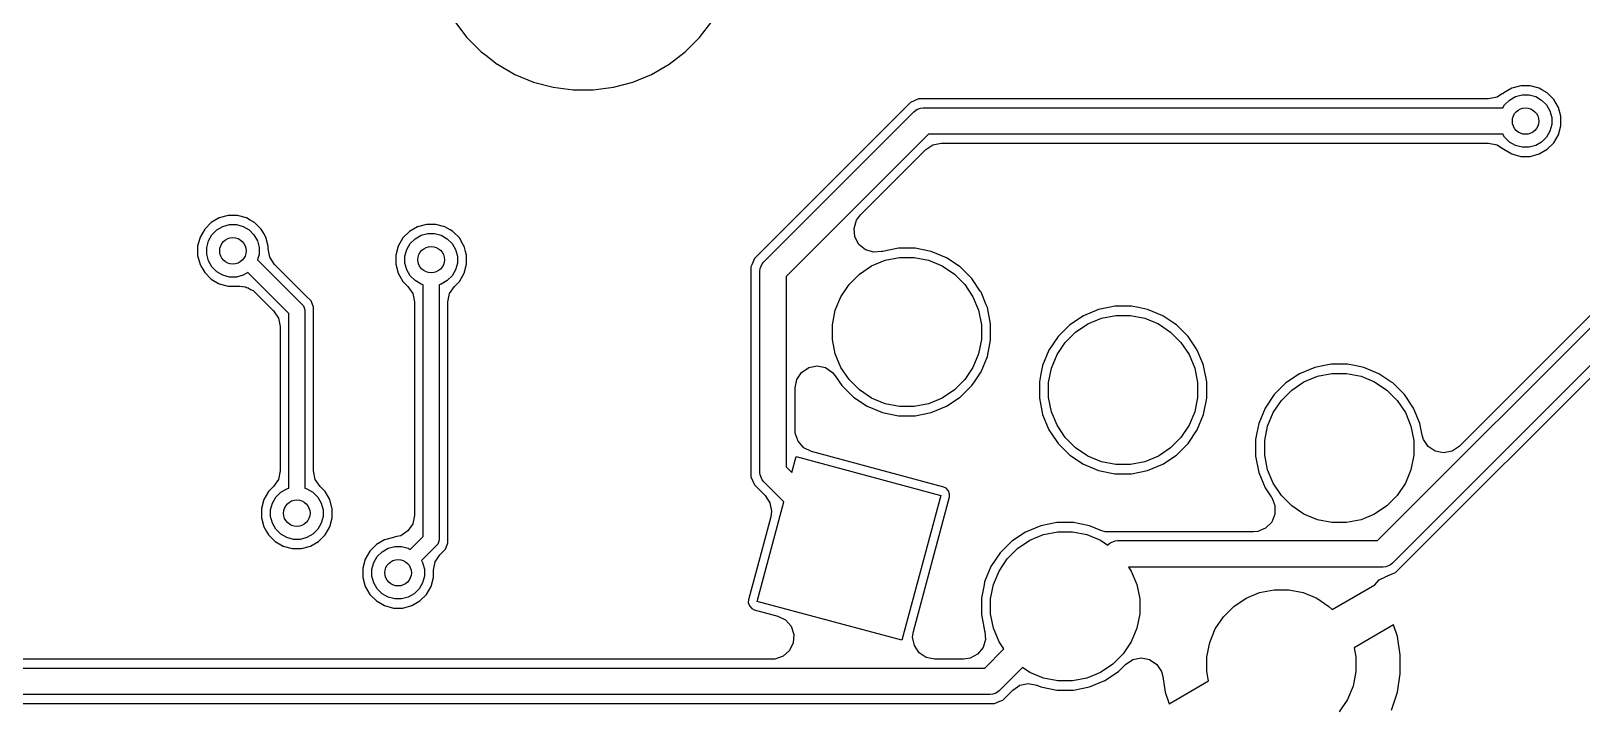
# Model space of a CAD drawing. Header units: inches. Extents: x 2.6 to 14.2, y -7.9 to -3.5.
# Drawn here: x 6.526 to 7.218, y -6.329 to -6.027 of the extents above; entities that cross this region are included whole.
import ezdxf

# ---------------------------------------------------------------- set-up
doc = ezdxf.new("R2010")
doc.units = ezdxf.units.IN
doc.header["$MEASUREMENT"] = 0
doc.layers.add('B.Cu', color=153, linetype='CONTINUOUS', true_color=0x4d7fc4)

msp = doc.modelspace()

# ---------------------------------------------------------------- linework, layer by layer
at = {"layer": 'B.Cu', "linetype": 'CONTINUOUS'}
for p, q in [((6.71481, -6.02321), (6.72011, -6.03012)), ((6.82414, -6.03035), (6.82964, -6.02318)), ((6.72011, -6.03012), (6.72029, -6.03035)), ((6.72029, -6.03035), (6.72668, -6.03674)), ((6.81775, -6.03674), (6.82414, -6.03035)), ((6.72668, -6.03674), (6.72668, -6.03674)), ((6.72668, -6.03674), (6.72668, -6.03674)), ((6.72668, -6.03674), (6.72865, -6.03825)), ((6.72865, -6.03825), (6.73384, -6.04224)), ((6.73384, -6.04224), (6.7339, -6.04227)), ((6.7339, -6.04227), (6.74167, -6.04675)), ((6.80276, -6.04675), (6.81058, -6.04224)), ((6.81058, -6.04224), (6.81775, -6.03674)), ((6.74167, -6.04675), (6.74167, -6.04675)), ((6.74167, -6.04675), (6.74167, -6.04675)), ((6.74167, -6.04675), (6.75001, -6.05021)), ((6.79441, -6.05021), (6.80276, -6.04675)), ((6.75001, -6.05021), (6.75874, -6.05255)), ((6.75874, -6.05255), (6.7677, -6.05373)), ((6.7677, -6.05373), (6.77673, -6.05373)), ((6.77673, -6.05373), (6.78569, -6.05255)), ((6.78569, -6.05255), (6.79441, -6.05021)), ((7.18304, -6.05532), (7.18053, -6.057)), ((7.18308, -6.05538), (7.18304, -6.05532)), ((7.18359, -6.05499), (7.18308, -6.05538)), ((7.18719, -6.05291), (7.18359, -6.05499)), ((7.1912, -6.05184), (7.18719, -6.05291)), ((7.18876, -6.05669), (7.19173, -6.0559)), ((7.19535, -6.05184), (7.1912, -6.05184)), ((7.19173, -6.0559), (7.19482, -6.0559)), ((7.19482, -6.0559), (7.1978, -6.05669)), ((7.19936, -6.05291), (7.19535, -6.05184)), ((7.20061, -6.05363), (7.19936, -6.05291)), ((7.20296, -6.05499), (7.20061, -6.05363)), ((7.20589, -6.05793), (7.20296, -6.05499)), ((6.91848, -6.05925), (6.84869, -6.12903)), ((6.85288, -6.13044), (6.91989, -6.06343)), ((6.9221, -6.05774), (6.91848, -6.05925)), ((6.91989, -6.06343), (6.92078, -6.0627)), ((6.92078, -6.0627), (6.92166, -6.06233)), ((6.92166, -6.06233), (6.92291, -6.06181)), ((7.17678, -6.05774), (6.9221, -6.05774)), ((6.92291, -6.06181), (6.92406, -6.0617)), ((6.92406, -6.0617), (7.18316, -6.0617)), ((7.18053, -6.057), (7.17678, -6.05774)), ((7.18316, -6.0617), (7.18391, -6.06042)), ((7.18391, -6.06042), (7.18609, -6.05824)), ((7.18609, -6.05824), (7.18876, -6.05669)), ((7.1978, -6.05669), (7.20047, -6.05824)), ((7.20047, -6.05824), (7.20265, -6.06042)), ((7.20265, -6.06042), (7.20419, -6.06309)), ((7.20419, -6.06309), (7.20499, -6.06607)), ((7.20797, -6.06152), (7.20589, -6.05793)), ((7.20901, -6.06539), (7.20797, -6.06152)), ((7.20499, -6.06915), (7.20419, -6.07213)), ((7.20499, -6.06607), (7.20499, -6.06915)), ((7.20797, -6.07369), (7.20904, -6.06968)), ((7.20904, -6.06553), (7.20901, -6.06539)), ((7.20904, -6.06968), (7.20904, -6.06553)), ((6.92651, -6.07351), (6.86296, -6.13706)), ((7.18316, -6.07351), (6.92651, -6.07351)), ((7.18391, -6.0748), (7.18316, -6.07351)), ((7.18609, -6.07698), (7.18391, -6.0748)), ((7.18876, -6.07852), (7.18609, -6.07698)), ((7.20047, -6.07698), (7.1978, -6.07852)), ((7.20265, -6.0748), (7.20047, -6.07698)), ((7.20419, -6.07213), (7.20265, -6.0748)), ((7.20296, -6.08022), (7.20589, -6.07729)), ((7.20589, -6.07729), (7.20797, -6.07369)), ((6.89608, -6.10954), (6.92528, -6.08034)), ((6.92528, -6.08034), (6.92846, -6.07822)), ((6.92846, -6.07822), (6.93221, -6.07747)), ((6.93221, -6.07747), (7.17678, -6.07747)), ((7.17678, -6.07747), (7.18053, -6.07822)), ((7.18053, -6.07822), (7.18304, -6.07989)), ((7.18304, -6.07989), (7.18308, -6.07983)), ((7.18308, -6.07983), (7.18359, -6.08022)), ((7.18359, -6.08022), (7.18719, -6.0823)), ((7.18719, -6.0823), (7.1912, -6.08337)), ((7.19173, -6.07932), (7.18876, -6.07852)), ((7.1912, -6.08337), (7.19535, -6.08337)), ((7.19482, -6.07932), (7.19173, -6.07932)), ((7.1978, -6.07852), (7.19482, -6.07932)), ((7.19535, -6.08337), (7.19936, -6.0823)), ((7.19936, -6.0823), (7.20296, -6.08022)), ((6.60963, -6.11087), (6.60604, -6.11294)), ((6.61364, -6.10979), (6.60963, -6.11087)), ((6.61779, -6.10979), (6.61364, -6.10979)), ((6.6218, -6.11087), (6.61779, -6.10979)), ((6.62344, -6.11181), (6.6218, -6.11087)), ((6.6254, -6.11294), (6.62344, -6.11181)), ((6.89326, -6.11551), (6.89437, -6.11185)), ((6.89437, -6.11185), (6.89608, -6.10954)), ((6.6031, -6.11588), (6.60102, -6.11947)), ((6.60604, -6.11294), (6.6031, -6.11588)), ((6.60481, -6.12104), (6.60635, -6.11837)), ((6.60635, -6.11837), (6.60853, -6.11619)), ((6.60853, -6.11619), (6.6112, -6.11465)), ((6.6112, -6.11465), (6.61418, -6.11385)), ((6.61418, -6.11385), (6.61726, -6.11385)), ((6.61726, -6.11385), (6.62024, -6.11465)), ((6.62024, -6.11465), (6.62291, -6.11619)), ((6.62291, -6.11619), (6.62509, -6.11837)), ((6.62509, -6.11837), (6.62663, -6.12104)), ((6.62833, -6.11588), (6.6254, -6.11294)), ((6.62948, -6.11787), (6.62833, -6.11588)), ((6.63041, -6.11947), (6.62948, -6.11787)), ((6.69462, -6.11688), (6.69168, -6.11982)), ((6.69821, -6.1148), (6.69462, -6.11688)), ((6.69711, -6.12013), (6.69978, -6.11858)), ((6.70222, -6.11373), (6.69821, -6.1148)), ((6.69978, -6.11858), (6.70276, -6.11779)), ((6.70638, -6.11373), (6.70222, -6.11373)), ((6.70276, -6.11779), (6.70584, -6.11779)), ((6.70584, -6.11779), (6.70882, -6.11858)), ((6.71039, -6.1148), (6.70638, -6.11373)), ((6.70882, -6.11858), (6.71149, -6.12013)), ((6.71276, -6.11617), (6.71039, -6.1148)), ((6.71398, -6.11688), (6.71276, -6.11617)), ((6.71692, -6.11982), (6.71398, -6.11688)), ((6.89363, -6.11931), (6.89326, -6.11551)), ((6.60102, -6.11947), (6.59995, -6.12348)), ((6.59995, -6.12348), (6.59995, -6.12764)), ((6.60401, -6.12402), (6.60481, -6.12104)), ((6.60401, -6.1271), (6.60401, -6.12402)), ((6.62663, -6.12104), (6.62743, -6.12402)), ((6.62743, -6.12402), (6.62743, -6.1271)), ((6.63148, -6.12348), (6.63041, -6.11947)), ((6.63148, -6.12469), (6.63148, -6.12348)), ((6.63223, -6.12844), (6.63148, -6.12469)), ((6.68961, -6.12341), (6.68853, -6.12742)), ((6.69168, -6.11982), (6.68961, -6.12341)), ((6.69259, -6.12795), (6.69339, -6.12498)), ((6.69339, -6.12498), (6.69493, -6.12231)), ((6.69493, -6.12231), (6.69711, -6.12013)), ((6.71149, -6.12013), (6.71367, -6.12231)), ((6.71367, -6.12231), (6.71521, -6.12498)), ((6.71521, -6.12498), (6.71601, -6.12795)), ((6.71865, -6.12282), (6.71692, -6.11982)), ((6.71899, -6.12341), (6.71865, -6.12282)), ((6.71964, -6.12582), (6.71899, -6.12341)), ((6.72007, -6.12742), (6.71964, -6.12582)), ((6.89543, -6.12269), (6.89363, -6.11931)), ((6.89839, -6.12511), (6.89543, -6.12269)), ((6.90205, -6.12622), (6.89839, -6.12511)), ((6.90546, -6.12589), (6.90205, -6.12622)), ((6.90547, -6.12592), (6.90546, -6.12589)), ((6.90577, -6.12586), (6.90547, -6.12592)), ((6.90586, -6.12585), (6.90577, -6.12586)), ((6.90594, -6.12582), (6.90586, -6.12585)), ((6.90951, -6.12511), (6.90594, -6.12582)), ((6.91317, -6.12439), (6.90951, -6.12511)), ((6.92054, -6.12439), (6.91317, -6.12439)), ((6.92416, -6.12511), (6.92054, -6.12439)), ((6.92777, -6.12582), (6.92416, -6.12511)), ((6.93458, -6.12865), (6.92777, -6.12582)), ((6.59995, -6.12764), (6.60102, -6.13165)), ((6.60102, -6.13165), (6.60177, -6.13293)), ((6.60481, -6.13008), (6.60401, -6.1271)), ((6.60635, -6.13275), (6.60481, -6.13008)), ((6.60853, -6.13493), (6.60635, -6.13275)), ((6.62743, -6.1271), (6.62675, -6.12962)), ((6.62675, -6.12962), (6.64677, -6.14963)), ((6.63436, -6.13162), (6.63223, -6.12844)), ((6.64851, -6.14578), (6.63436, -6.13162)), ((6.68853, -6.12742), (6.68853, -6.13157)), ((6.68853, -6.13157), (6.68961, -6.13558)), ((6.69259, -6.13104), (6.69259, -6.12795)), ((6.69339, -6.13402), (6.69259, -6.13104)), ((6.71601, -6.13104), (6.71521, -6.13402)), ((6.71601, -6.12795), (6.71601, -6.13104)), ((6.71899, -6.13558), (6.72007, -6.13157)), ((6.72007, -6.13157), (6.72007, -6.12742)), ((6.84756, -6.13178), (6.84719, -6.13265)), ((6.84719, -6.13265), (6.84719, -6.22252)), ((6.84869, -6.12903), (6.84756, -6.13178)), ((6.85126, -6.13346), (6.85171, -6.13238)), ((6.85171, -6.13238), (6.85215, -6.13133)), ((6.85215, -6.13133), (6.85288, -6.13044)), ((6.89563, -6.13594), (6.90108, -6.13229)), ((6.90108, -6.13229), (6.90714, -6.12978)), ((6.90714, -6.12978), (6.91358, -6.1285)), ((6.91358, -6.1285), (6.92014, -6.1285)), ((6.92014, -6.1285), (6.92657, -6.12978)), ((6.92657, -6.12978), (6.93263, -6.13229)), ((6.93263, -6.13229), (6.93809, -6.13594)), ((6.94067, -6.13271), (6.93458, -6.12865)), ((6.93458, -6.12865), (6.93458, -6.12865)), ((6.94071, -6.13274), (6.94067, -6.13271)), ((6.94592, -6.13795), (6.94071, -6.13274)), ((6.60177, -6.13293), (6.6031, -6.13524)), ((6.6031, -6.13524), (6.60604, -6.13818)), ((6.60604, -6.13818), (6.60933, -6.14008)), ((6.6112, -6.13647), (6.60853, -6.13493)), ((6.61418, -6.13727), (6.6112, -6.13647)), ((6.61726, -6.13727), (6.61418, -6.13727)), ((6.62024, -6.13647), (6.61726, -6.13727)), ((6.62236, -6.13525), (6.62024, -6.13647)), ((6.64072, -6.1536), (6.62236, -6.13525)), ((6.68961, -6.13558), (6.69032, -6.13683)), ((6.69032, -6.13683), (6.69168, -6.13918)), ((6.69168, -6.13918), (6.69393, -6.14142)), ((6.69493, -6.13669), (6.69339, -6.13402)), ((6.69711, -6.13887), (6.69493, -6.13669)), ((6.69978, -6.14041), (6.69711, -6.13887)), ((6.71149, -6.13887), (6.70882, -6.14041)), ((6.71367, -6.13669), (6.71149, -6.13887)), ((6.71521, -6.13402), (6.71367, -6.13669)), ((6.71467, -6.14142), (6.71692, -6.13918)), ((6.71692, -6.13918), (6.71899, -6.13558)), ((6.85115, -6.13461), (6.85126, -6.13346)), ((6.85115, -6.22448), (6.85115, -6.13461)), ((6.86296, -6.13706), (6.86296, -6.22203)), ((6.89099, -6.14058), (6.89563, -6.13594)), ((6.93809, -6.13594), (6.94273, -6.14058)), ((6.94965, -6.14354), (6.94592, -6.13795)), ((7.12718, -6.25495), (7.24465, -6.13748)), ((7.23783, -6.13871), (7.16362, -6.21292)), ((6.60933, -6.14008), (6.60963, -6.14025)), ((6.60963, -6.14025), (6.61364, -6.14133)), ((6.61364, -6.14133), (6.61844, -6.14133)), ((6.61844, -6.14135), (6.61875, -6.14129)), ((6.61844, -6.14133), (6.61844, -6.14135)), ((6.61875, -6.14129), (6.62, -6.14154)), ((6.62, -6.14154), (6.62128, -6.14162)), ((6.62128, -6.14162), (6.62186, -6.14191)), ((6.62186, -6.14191), (6.6225, -6.14203)), ((6.6225, -6.14203), (6.62356, -6.14275)), ((6.62356, -6.14275), (6.62471, -6.14331)), ((6.62471, -6.14331), (6.62568, -6.14416)), ((6.62568, -6.14416), (6.63389, -6.15237)), ((6.65062, -6.14789), (6.64851, -6.14578)), ((6.64851, -6.14578), (6.64851, -6.14578)), ((6.64851, -6.14578), (6.64851, -6.14578)), ((6.64851, -6.14578), (6.64851, -6.14578)), ((6.69393, -6.14142), (6.69605, -6.1446)), ((6.69605, -6.1446), (6.6968, -6.14836)), ((6.70076, -6.14067), (6.69978, -6.14041)), ((6.70076, -6.25303), (6.70076, -6.14067)), ((6.70882, -6.14041), (6.70784, -6.14067)), ((6.70784, -6.14067), (6.70784, -6.2545)), ((6.7118, -6.14836), (6.71255, -6.1446)), ((6.71255, -6.1446), (6.71467, -6.14142)), ((6.88483, -6.15209), (6.88734, -6.14603)), ((6.88734, -6.14603), (6.89099, -6.14058)), ((6.94273, -6.14058), (6.94637, -6.14603)), ((6.94637, -6.14603), (6.94888, -6.15209)), ((6.95002, -6.14408), (6.94965, -6.14354)), ((6.95233, -6.14967), (6.95002, -6.14408)), ((6.95002, -6.14408), (6.95002, -6.14408)), ((7.25474, -6.1441), (7.1338, -6.26503)), ((6.63389, -6.15237), (6.63601, -6.15555)), ((6.64072, -6.23151), (6.64072, -6.1536)), ((6.64677, -6.14963), (6.64721, -6.15017)), ((6.64721, -6.15017), (6.64721, -6.15017)), ((6.64721, -6.15017), (6.64774, -6.15144)), ((6.64774, -6.15144), (6.6478, -6.15213)), ((6.6478, -6.15213), (6.6478, -6.23151)), ((6.65176, -6.15064), (6.65062, -6.14789)), ((6.65176, -6.22383), (6.65176, -6.15064)), ((6.65176, -6.15064), (6.65176, -6.15064)), ((6.6968, -6.14836), (6.6968, -6.24369)), ((6.7118, -6.25599), (6.7118, -6.14836)), ((6.88355, -6.15853), (6.88483, -6.15209)), ((6.94888, -6.15209), (6.95016, -6.15853)), ((6.95284, -6.15089), (6.95233, -6.14967)), ((6.95428, -6.15812), (6.95284, -6.15089)), ((7.00253, -6.15171), (6.99572, -6.15453)), ((7.00687, -6.15084), (7.00253, -6.15171)), ((7.00976, -6.15027), (7.00687, -6.15084)), ((7.01714, -6.15027), (7.00976, -6.15027)), ((7.02027, -6.15089), (7.01714, -6.15027)), ((7.02436, -6.15171), (7.02027, -6.15089)), ((7.03118, -6.15453), (7.02436, -6.15171)), ((6.63601, -6.15555), (6.63676, -6.1593)), ((6.63676, -6.1593), (6.63676, -6.22383)), ((6.88355, -6.16509), (6.88355, -6.15853)), ((6.95016, -6.15853), (6.95016, -6.16509)), ((6.95428, -6.16549), (6.95428, -6.15812)), ((6.9896, -6.15862), (6.98438, -6.16384)), ((6.99572, -6.15453), (6.9896, -6.15862)), ((6.99222, -6.16182), (6.99767, -6.15818)), ((6.99572, -6.15453), (6.99572, -6.15453)), ((6.99767, -6.15818), (7.00374, -6.15567)), ((7.00374, -6.15567), (7.01017, -6.15439)), ((7.01017, -6.15439), (7.01673, -6.15439)), ((7.01673, -6.15439), (7.02316, -6.15567)), ((7.02316, -6.15567), (7.02922, -6.15818)), ((7.02922, -6.15818), (7.03468, -6.16182)), ((7.03656, -6.15812), (7.03118, -6.15453)), ((7.03118, -6.15453), (7.03118, -6.15453)), ((7.0373, -6.15862), (7.03656, -6.15812)), ((7.04252, -6.16384), (7.0373, -6.15862)), ((6.88483, -6.17152), (6.88355, -6.16509)), ((6.95016, -6.16509), (6.94888, -6.17152)), ((6.95284, -6.17272), (6.95428, -6.16549)), ((6.98438, -6.16384), (6.98029, -6.16996)), ((6.98394, -6.17191), (6.98758, -6.16646)), ((6.98758, -6.16646), (6.99222, -6.16182)), ((7.03468, -6.16182), (7.03932, -6.16646)), ((7.03932, -6.16646), (7.04296, -6.17191)), ((7.04575, -6.16868), (7.04252, -6.16384)), ((7.13521, -6.26922), (7.24369, -6.16074)), ((6.88734, -6.17758), (6.88483, -6.17152)), ((6.94888, -6.17152), (6.94637, -6.17758)), ((6.95002, -6.17953), (6.95284, -6.17272)), ((6.98029, -6.16996), (6.97747, -6.17677)), ((6.98029, -6.16996), (6.98029, -6.16996)), ((6.98143, -6.17798), (6.98394, -6.17191)), ((7.04296, -6.17191), (7.04547, -6.17798)), ((7.04661, -6.16996), (7.04575, -6.16868)), ((7.04906, -6.17588), (7.04661, -6.16996)), ((7.04661, -6.16996), (7.04661, -6.16996)), ((6.86766, -6.18299), (6.86979, -6.17981)), ((6.86979, -6.17981), (6.87297, -6.17768)), ((6.87297, -6.17768), (6.87672, -6.17694)), ((6.87672, -6.17694), (6.88047, -6.17768)), ((6.88047, -6.17768), (6.88365, -6.17981)), ((6.88365, -6.17981), (6.88487, -6.1813)), ((6.88487, -6.1813), (6.88779, -6.18566)), ((6.89099, -6.18304), (6.88734, -6.17758)), ((6.94637, -6.17758), (6.94273, -6.18304)), ((6.94703, -6.184), (6.95002, -6.17953)), ((6.97674, -6.18041), (6.97603, -6.184)), ((6.97747, -6.17677), (6.97674, -6.18041)), ((6.98015, -6.18441), (6.98143, -6.17798)), ((7.04547, -6.17798), (7.04675, -6.18441)), ((7.04943, -6.17677), (7.04906, -6.17588)), ((7.05087, -6.184), (7.04943, -6.17677)), ((7.09232, -6.18041), (7.08619, -6.1845)), ((7.09913, -6.17759), (7.09232, -6.18041)), ((7.09232, -6.18041), (7.09232, -6.18041)), ((7.10346, -6.17673), (7.09913, -6.17759)), ((7.10033, -6.18155), (7.10676, -6.18027)), ((7.10636, -6.17615), (7.10346, -6.17673)), ((7.11373, -6.17615), (7.10636, -6.17615)), ((7.10676, -6.18027), (7.11332, -6.18027)), ((7.11332, -6.18027), (7.11976, -6.18155)), ((7.11686, -6.17677), (7.11373, -6.17615)), ((7.12096, -6.17759), (7.11686, -6.17677)), ((7.12777, -6.18041), (7.12096, -6.17759)), ((7.13315, -6.184), (7.12777, -6.18041)), ((7.12777, -6.18041), (7.12777, -6.18041)), ((6.86692, -6.18674), (6.86766, -6.18299)), ((6.86692, -6.20569), (6.86692, -6.18674)), ((6.88779, -6.18566), (6.88779, -6.18566)), ((6.88779, -6.18566), (6.88779, -6.18566)), ((6.88779, -6.18566), (6.893, -6.19087)), ((6.89563, -6.18768), (6.89099, -6.18304)), ((6.90108, -6.19132), (6.89563, -6.18768)), ((6.93809, -6.18768), (6.93263, -6.19132)), ((6.94273, -6.18304), (6.93809, -6.18768)), ((6.94071, -6.19087), (6.94592, -6.18566)), ((6.94592, -6.18566), (6.94703, -6.184)), ((6.97603, -6.184), (6.97603, -6.19138)), ((6.98015, -6.19097), (6.98015, -6.18441)), ((7.04675, -6.18441), (7.04675, -6.19097)), ((7.05087, -6.19138), (7.05087, -6.184)), ((7.08619, -6.1845), (7.08098, -6.18972)), ((7.08417, -6.19234), (7.08881, -6.1877)), ((7.08881, -6.1877), (7.09427, -6.18406)), ((7.09427, -6.18406), (7.10033, -6.18155)), ((7.11976, -6.18155), (7.12582, -6.18406)), ((7.12582, -6.18406), (7.13127, -6.1877)), ((7.13127, -6.1877), (7.13591, -6.19234)), ((7.1339, -6.1845), (7.13315, -6.184)), ((7.13911, -6.18972), (7.1339, -6.1845)), ((6.893, -6.19087), (6.89913, -6.19497)), ((6.89913, -6.19497), (6.89913, -6.19497)), ((6.89913, -6.19497), (6.89913, -6.19497)), ((6.89913, -6.19497), (6.90594, -6.19779)), ((6.90714, -6.19383), (6.90108, -6.19132)), ((6.91358, -6.19511), (6.90714, -6.19383)), ((6.92014, -6.19511), (6.91358, -6.19511)), ((6.92657, -6.19383), (6.92014, -6.19511)), ((6.93263, -6.19132), (6.92657, -6.19383)), ((6.92777, -6.19779), (6.93458, -6.19497)), ((6.93458, -6.19497), (6.94071, -6.19087)), ((6.97603, -6.19138), (6.97649, -6.19369)), ((6.97649, -6.19369), (6.97747, -6.19861)), ((6.98143, -6.1974), (6.98015, -6.19097)), ((7.04675, -6.19097), (7.04547, -6.1974)), ((7.04943, -6.19861), (7.05087, -6.19138)), ((7.08098, -6.18972), (7.07688, -6.19585)), ((7.08053, -6.1978), (7.08417, -6.19234)), ((7.13591, -6.19234), (7.13956, -6.1978)), ((7.14316, -6.19578), (7.13911, -6.18972)), ((6.90594, -6.19779), (6.90594, -6.19779)), ((6.90594, -6.19779), (6.90594, -6.19779)), ((6.90594, -6.19779), (6.91317, -6.19923)), ((6.91317, -6.19923), (6.91317, -6.19923)), ((6.91317, -6.19923), (6.92054, -6.19923)), ((6.92054, -6.19923), (6.92777, -6.19779)), ((6.92054, -6.19923), (6.92054, -6.19923)), ((6.97747, -6.19861), (6.98029, -6.20542)), ((6.98394, -6.20346), (6.98143, -6.1974)), ((7.04547, -6.1974), (7.04296, -6.20346)), ((7.04661, -6.20542), (7.04943, -6.19861)), ((7.07688, -6.19585), (7.07406, -6.20266)), ((7.07688, -6.19585), (7.07688, -6.19585)), ((7.07802, -6.20386), (7.08053, -6.1978)), ((7.13956, -6.1978), (7.14207, -6.20386)), ((7.1432, -6.19585), (7.14316, -6.19578)), ((7.14435, -6.19861), (7.1432, -6.19585)), ((7.1432, -6.19585), (7.1432, -6.19585)), ((7.14603, -6.20266), (7.14435, -6.19861)), ((6.867, -6.20697), (6.86692, -6.20569)), ((6.86823, -6.21059), (6.867, -6.20697)), ((6.98029, -6.20542), (6.98029, -6.20542)), ((6.98029, -6.20542), (6.98385, -6.21075)), ((6.98758, -6.20892), (6.98394, -6.20346)), ((6.99222, -6.21356), (6.98758, -6.20892)), ((7.03932, -6.20892), (7.03468, -6.21356)), ((7.04296, -6.20346), (7.03932, -6.20892)), ((7.04252, -6.21154), (7.04661, -6.20542)), ((7.07323, -6.2068), (7.07265, -6.20974)), ((7.07406, -6.20266), (7.07323, -6.2068)), ((7.07674, -6.21029), (7.07802, -6.20386)), ((7.14207, -6.20386), (7.14335, -6.21029)), ((7.14707, -6.2079), (7.14603, -6.20266)), ((7.14763, -6.20974), (7.14707, -6.2079)), ((6.87075, -6.21347), (6.86823, -6.21059)), ((6.87418, -6.21516), (6.87075, -6.21347)), ((6.93336, -6.23102), (6.87418, -6.21516)), ((6.98385, -6.21075), (6.98438, -6.21154)), ((6.98438, -6.21154), (6.98959, -6.21676)), ((6.99767, -6.2172), (6.99222, -6.21356)), ((7.03468, -6.21356), (7.02922, -6.2172)), ((7.0373, -6.21676), (7.04252, -6.21154)), ((7.07265, -6.20974), (7.07262, -6.20989)), ((7.07262, -6.20989), (7.07262, -6.21726)), ((7.07674, -6.21685), (7.07674, -6.21029)), ((7.14335, -6.21029), (7.14335, -6.21685)), ((7.14975, -6.21292), (7.14763, -6.20974)), ((7.15293, -6.21505), (7.14975, -6.21292)), ((7.15668, -6.21579), (7.15293, -6.21505)), ((7.16043, -6.21505), (7.15668, -6.21579)), ((7.16362, -6.21292), (7.16043, -6.21505)), ((6.84719, -6.22252), (6.84719, -6.22644)), ((6.86296, -6.22203), (6.86542, -6.22449)), ((6.86542, -6.22449), (6.86731, -6.21741)), ((6.86731, -6.21741), (6.93196, -6.23474)), ((6.98959, -6.21676), (6.99572, -6.22085)), ((6.99572, -6.22085), (6.99572, -6.22085)), ((6.99572, -6.22085), (6.99572, -6.22085)), ((6.99572, -6.22085), (7.00253, -6.22367)), ((7.00374, -6.21971), (6.99767, -6.2172)), ((7.01017, -6.22099), (7.00374, -6.21971)), ((7.01673, -6.22099), (7.01017, -6.22099)), ((7.02316, -6.21971), (7.01673, -6.22099)), ((7.02922, -6.2172), (7.02316, -6.21971)), ((7.02436, -6.22367), (7.03118, -6.22085)), ((7.03118, -6.22085), (7.0373, -6.21676)), ((7.07262, -6.21726), (7.07406, -6.22449)), ((7.07802, -6.22329), (7.07674, -6.21685)), ((7.14335, -6.21685), (7.14207, -6.22329)), ((6.63601, -6.22758), (6.63389, -6.23076)), ((6.63676, -6.22383), (6.63601, -6.22758)), ((6.65251, -6.22758), (6.65176, -6.22383)), ((6.65463, -6.23076), (6.65251, -6.22758)), ((6.84719, -6.22644), (6.84869, -6.23007)), ((6.85126, -6.22563), (6.85115, -6.22448)), ((6.85215, -6.22776), (6.85126, -6.22563)), ((6.85288, -6.22866), (6.85215, -6.22776)), ((6.86189, -6.23766), (6.85288, -6.22866)), ((7.00253, -6.22367), (7.00253, -6.22367)), ((7.00253, -6.22367), (7.00253, -6.22367)), ((7.00253, -6.22367), (7.00976, -6.22511)), ((7.00976, -6.22511), (7.00976, -6.22511)), ((7.00976, -6.22511), (7.01714, -6.22511)), ((7.01714, -6.22511), (7.02436, -6.22367)), ((7.01714, -6.22511), (7.01714, -6.22511)), ((7.07406, -6.22449), (7.07688, -6.2313)), ((7.08053, -6.22935), (7.07802, -6.22329)), ((7.08417, -6.2348), (7.08053, -6.22935)), ((7.13956, -6.22935), (7.13591, -6.2348)), ((7.14207, -6.22329), (7.13956, -6.22935)), ((6.62957, -6.2366), (6.62849, -6.24061)), ((6.63164, -6.233), (6.62957, -6.2366)), ((6.63389, -6.23076), (6.63164, -6.233)), ((6.63335, -6.23817), (6.63489, -6.2355)), ((6.63489, -6.2355), (6.63707, -6.23332)), ((6.63707, -6.23332), (6.63974, -6.23177)), ((6.63974, -6.23177), (6.64072, -6.23151)), ((6.6478, -6.23151), (6.64878, -6.23177)), ((6.64878, -6.23177), (6.65145, -6.23332)), ((6.65145, -6.23332), (6.65363, -6.2355)), ((6.65363, -6.2355), (6.65517, -6.23817)), ((6.65688, -6.233), (6.65463, -6.23076)), ((6.65895, -6.2366), (6.65688, -6.233)), ((6.65688, -6.233), (6.65688, -6.233)), ((6.65996, -6.24036), (6.65895, -6.2366)), ((6.84869, -6.23007), (6.85347, -6.23484)), ((6.85347, -6.23484), (6.8556, -6.23802)), ((6.93196, -6.23474), (6.91464, -6.29939)), ((6.91976, -6.29554), (6.93588, -6.23539)), ((6.93442, -6.23154), (6.93336, -6.23102)), ((6.93336, -6.23102), (6.93336, -6.23102)), ((6.93545, -6.23272), (6.93442, -6.23154)), ((6.93442, -6.23154), (6.93442, -6.23154)), ((6.93442, -6.23154), (6.93442, -6.23154)), ((6.93596, -6.23421), (6.93545, -6.23272)), ((6.93588, -6.23539), (6.93596, -6.23421)), ((7.07688, -6.2313), (7.07688, -6.2313)), ((7.07688, -6.2313), (7.07961, -6.23538)), ((7.07961, -6.23538), (7.07985, -6.23574)), ((7.07985, -6.23574), (7.08131, -6.23928)), ((7.08881, -6.23944), (7.08417, -6.2348)), ((7.13591, -6.2348), (7.13127, -6.23944)), ((6.62849, -6.24061), (6.62849, -6.24476)), ((6.63255, -6.24114), (6.63335, -6.23817)), ((6.63255, -6.24423), (6.63255, -6.24114)), ((6.65517, -6.23817), (6.65597, -6.24114)), ((6.65597, -6.24114), (6.65597, -6.24423)), ((6.66003, -6.24061), (6.65996, -6.24036)), ((6.66003, -6.24476), (6.66003, -6.24061)), ((6.6968, -6.24369), (6.69605, -6.24744)), ((6.84999, -6.28206), (6.86189, -6.23766)), ((6.8556, -6.23802), (6.85634, -6.24178)), ((6.85634, -6.24178), (6.85601, -6.24431)), ((7.08131, -6.2431), (7.07985, -6.24664)), ((7.08131, -6.23928), (7.08131, -6.2431)), ((7.09427, -6.24308), (7.08881, -6.23944)), ((7.10033, -6.2456), (7.09427, -6.24308)), ((7.12582, -6.24308), (7.11976, -6.2456)), ((7.13127, -6.23944), (7.12582, -6.24308)), ((6.62849, -6.24476), (6.62957, -6.24877)), ((6.62957, -6.24877), (6.63074, -6.2508)), ((6.63335, -6.24721), (6.63255, -6.24423)), ((6.63489, -6.24988), (6.63335, -6.24721)), ((6.63707, -6.25206), (6.63489, -6.24988)), ((6.65363, -6.24988), (6.65145, -6.25206)), ((6.65517, -6.24721), (6.65363, -6.24988)), ((6.65597, -6.24423), (6.65517, -6.24721)), ((6.65688, -6.25237), (6.65895, -6.24877)), ((6.65895, -6.24877), (6.66003, -6.24476)), ((6.69393, -6.25062), (6.69075, -6.25275)), ((6.69605, -6.24744), (6.69393, -6.25062)), ((6.85601, -6.24431), (6.85007, -6.26648)), ((6.97665, -6.2483), (6.96984, -6.25112)), ((6.98099, -6.24744), (6.97665, -6.2483)), ((6.98388, -6.24686), (6.98099, -6.24744)), ((6.99125, -6.24686), (6.98388, -6.24686)), ((6.99417, -6.24744), (6.99125, -6.24686)), ((6.99848, -6.2483), (6.99417, -6.24744)), ((7.00355, -6.2504), (6.99848, -6.2483)), ((7.00539, -6.25096), (7.00355, -6.2504)), ((7.07715, -6.24934), (7.07361, -6.2508)), ((7.07985, -6.24664), (7.07715, -6.24934)), ((7.10676, -6.24688), (7.10033, -6.2456)), ((7.11332, -6.24688), (7.10676, -6.24688)), ((7.11976, -6.2456), (7.11332, -6.24688)), ((6.63074, -6.2508), (6.63164, -6.25237)), ((6.63164, -6.25237), (6.63458, -6.2553)), ((6.63458, -6.2553), (6.63817, -6.25738)), ((6.63974, -6.2536), (6.63707, -6.25206)), ((6.63817, -6.25738), (6.64218, -6.25845)), ((6.64272, -6.2544), (6.63974, -6.2536)), ((6.6458, -6.2544), (6.64272, -6.2544)), ((6.64878, -6.2536), (6.6458, -6.2544)), ((6.64634, -6.25845), (6.65035, -6.25738)), ((6.65145, -6.25206), (6.64878, -6.2536)), ((6.65035, -6.25738), (6.65394, -6.2553)), ((6.65394, -6.2553), (6.65688, -6.25237)), ((6.67985, -6.25664), (6.67692, -6.25958)), ((6.68345, -6.25457), (6.67985, -6.25664)), ((6.68746, -6.25349), (6.68345, -6.25457)), ((6.68502, -6.25835), (6.68799, -6.25755)), ((6.6881, -6.25341), (6.68746, -6.25349)), ((6.68799, -6.25755), (6.69108, -6.25755)), ((6.69075, -6.25275), (6.68808, -6.25328)), ((6.68808, -6.25328), (6.6881, -6.25341)), ((6.69108, -6.25755), (6.69406, -6.25835)), ((6.69493, -6.25885), (6.70076, -6.25303)), ((6.70681, -6.257), (6.69994, -6.26386)), ((6.70725, -6.25647), (6.70681, -6.257)), ((6.70742, -6.25603), (6.70725, -6.25647)), ((6.70777, -6.25519), (6.70742, -6.25603)), ((6.70784, -6.2545), (6.70777, -6.25519)), ((6.71066, -6.25875), (6.71146, -6.25681)), ((6.71146, -6.25681), (6.7118, -6.25599)), ((6.71146, -6.25681), (6.71146, -6.25681)), ((6.96371, -6.25522), (6.9585, -6.26043)), ((6.96984, -6.25112), (6.96371, -6.25522)), ((6.96634, -6.25841), (6.97179, -6.25477)), ((6.96984, -6.25112), (6.96984, -6.25112)), ((6.97179, -6.25477), (6.97785, -6.25226)), ((6.97785, -6.25226), (6.98429, -6.25098)), ((6.98429, -6.25098), (6.99085, -6.25098)), ((6.99085, -6.25098), (6.99728, -6.25226)), ((6.99728, -6.25226), (7.00334, -6.25477)), ((7.00334, -6.25477), (7.00657, -6.25693)), ((7.00807, -6.25096), (7.00539, -6.25096)), ((7.00657, -6.25693), (7.00682, -6.25668)), ((7.00682, -6.25668), (7.00771, -6.25594)), ((7.00771, -6.25594), (7.00956, -6.25518)), ((7.00807, -6.25099), (7.00807, -6.25096)), ((7.0717, -6.25099), (7.00807, -6.25099)), ((7.00956, -6.25518), (7.00984, -6.25506)), ((7.00984, -6.25506), (7.01099, -6.25495)), ((7.01099, -6.25495), (7.12718, -6.25495)), ((7.07361, -6.2508), (7.0717, -6.25099)), ((6.64218, -6.25845), (6.64634, -6.25845)), ((6.67484, -6.26317), (6.67377, -6.26718)), ((6.67692, -6.25958), (6.67484, -6.26317)), ((6.67862, -6.26474), (6.68017, -6.26207)), ((6.68017, -6.26207), (6.68235, -6.25989)), ((6.68235, -6.25989), (6.68502, -6.25835)), ((6.69406, -6.25835), (6.69493, -6.25885)), ((6.69994, -6.26386), (6.70045, -6.26474)), ((6.7053, -6.26816), (6.70605, -6.26441)), ((6.70605, -6.26441), (6.70817, -6.26123)), ((6.70817, -6.26123), (6.71066, -6.25875)), ((6.9585, -6.26043), (6.95441, -6.26656)), ((6.95805, -6.26851), (6.9617, -6.26305)), ((6.9617, -6.26305), (6.96634, -6.25841)), ((6.67377, -6.26718), (6.67377, -6.27134)), ((6.67377, -6.27134), (6.67484, -6.27535)), ((6.67783, -6.26772), (6.67862, -6.26474)), ((6.67783, -6.2708), (6.67783, -6.26772)), ((6.67862, -6.27378), (6.67783, -6.2708)), ((6.70045, -6.26474), (6.70125, -6.26772)), ((6.70125, -6.2708), (6.70045, -6.27378)), ((6.70125, -6.26772), (6.70125, -6.2708)), ((6.70423, -6.27535), (6.7053, -6.27134)), ((6.7053, -6.27134), (6.7053, -6.26816)), ((6.85007, -6.26648), (6.84729, -6.27685)), ((6.95441, -6.26656), (6.95158, -6.27337)), ((6.95441, -6.26656), (6.95441, -6.26656)), ((6.95554, -6.27457), (6.95805, -6.26851)), ((7.12963, -6.26676), (7.01591, -6.26676)), ((7.01591, -6.26676), (7.01708, -6.26851)), ((7.01708, -6.26851), (7.01959, -6.27457)), ((7.12789, -6.27248), (7.1307, -6.2711)), ((7.13078, -6.26665), (7.12963, -6.26676)), ((7.1307, -6.27109), (7.13087, -6.27101)), ((7.1307, -6.2711), (7.1307, -6.27109)), ((7.13166, -6.26628), (7.13078, -6.26665)), ((7.13087, -6.27101), (7.13132, -6.27079)), ((7.13132, -6.27079), (7.13152, -6.27075)), ((7.13152, -6.27075), (7.13159, -6.27072)), ((7.13159, -6.27072), (7.13521, -6.26922)), ((7.13159, -6.27072), (7.13159, -6.27072)), ((7.13291, -6.26577), (7.13166, -6.26628)), ((7.1338, -6.26503), (7.13291, -6.26577)), ((6.67484, -6.27535), (6.67484, -6.27535)), ((6.67484, -6.27535), (6.67692, -6.27894)), ((6.68017, -6.27645), (6.67862, -6.27378)), ((6.68235, -6.27863), (6.68017, -6.27645)), ((6.69891, -6.27645), (6.69673, -6.27863)), ((6.70045, -6.27378), (6.69891, -6.27645)), ((6.70215, -6.27894), (6.70423, -6.27535)), ((6.84729, -6.27685), (6.84607, -6.28142)), ((6.95133, -6.27464), (6.95015, -6.2806)), ((6.95158, -6.27337), (6.95133, -6.27464)), ((6.95426, -6.281), (6.95554, -6.27457)), ((7.01959, -6.27457), (7.02087, -6.281)), ((7.06839, -6.28065), (7.07445, -6.27814)), ((7.07445, -6.27814), (7.08088, -6.27686)), ((7.08088, -6.27686), (7.08744, -6.27686)), ((7.08744, -6.27686), (7.09387, -6.27814)), ((7.09387, -6.27814), (7.09994, -6.28065)), ((7.10681, -6.28572), (7.126, -6.27464)), ((7.126, -6.27464), (7.12789, -6.27248)), ((6.67692, -6.27894), (6.67985, -6.28188)), ((6.67985, -6.28188), (6.68345, -6.28395)), ((6.68502, -6.28017), (6.68235, -6.27863)), ((6.68345, -6.28395), (6.68746, -6.28503)), ((6.68799, -6.28097), (6.68502, -6.28017)), ((6.68746, -6.28503), (6.69161, -6.28503)), ((6.69108, -6.28097), (6.68799, -6.28097)), ((6.69406, -6.28017), (6.69108, -6.28097)), ((6.69161, -6.28503), (6.69562, -6.28395)), ((6.69673, -6.27863), (6.69406, -6.28017)), ((6.69562, -6.28395), (6.69922, -6.28188)), ((6.69922, -6.28188), (6.70215, -6.27894)), ((6.84607, -6.28142), (6.84599, -6.28259)), ((6.84599, -6.28259), (6.84621, -6.28325)), ((6.84607, -6.28142), (6.84607, -6.28142)), ((6.84621, -6.28325), (6.8465, -6.28408)), ((6.8465, -6.28408), (6.84753, -6.28526)), ((6.84753, -6.28526), (6.84859, -6.28578)), ((6.91464, -6.29939), (6.84999, -6.28206)), ((6.95015, -6.2806), (6.95015, -6.28797)), ((6.95426, -6.28756), (6.95426, -6.281)), ((7.02087, -6.281), (7.02087, -6.28756)), ((7.05829, -6.28893), (7.06293, -6.2843)), ((7.06293, -6.2843), (7.06839, -6.28065)), ((7.09994, -6.28065), (7.10539, -6.2843)), ((7.10539, -6.2843), (7.10681, -6.28572)), ((6.84859, -6.28578), (6.85914, -6.28861)), ((6.85914, -6.28861), (6.86257, -6.2903)), ((6.86257, -6.2903), (6.8651, -6.29318)), ((6.95015, -6.28797), (6.95158, -6.2952)), ((6.95554, -6.294), (6.95426, -6.28756)), ((7.02087, -6.28756), (7.01959, -6.294)), ((7.05465, -6.29439), (7.05829, -6.28893)), ((6.8651, -6.29318), (6.86633, -6.2968)), ((6.86633, -6.2968), (6.86608, -6.30062)), ((6.91943, -6.29808), (6.91976, -6.29554)), ((6.92018, -6.30183), (6.91943, -6.29808)), ((6.95197, -6.29904), (6.95086, -6.3027)), ((6.95158, -6.2952), (6.95158, -6.2952)), ((6.95158, -6.2952), (6.9516, -6.29524)), ((6.9516, -6.29524), (6.9516, -6.29528)), ((6.9516, -6.29528), (6.95168, -6.29567)), ((6.95168, -6.29567), (6.95164, -6.29568)), ((6.95164, -6.29568), (6.95197, -6.29904)), ((6.95805, -6.30006), (6.95554, -6.294)), ((7.01959, -6.294), (7.01708, -6.30006)), ((7.05214, -6.30045), (7.05465, -6.29439)), ((7.13433, -6.29257), (7.11665, -6.30277)), ((7.136, -6.29772), (7.13433, -6.29257)), ((7.13731, -6.30598), (7.136, -6.29772)), ((6.86438, -6.30405), (6.86151, -6.30657)), ((6.86608, -6.30062), (6.86438, -6.30405)), ((6.9223, -6.30501), (6.92018, -6.30183)), ((6.92548, -6.30714), (6.9223, -6.30501)), ((6.94843, -6.30566), (6.94506, -6.30746)), ((6.95086, -6.3027), (6.94843, -6.30566)), ((6.95166, -6.31184), (6.96021, -6.30329)), ((6.96021, -6.30329), (6.95805, -6.30006)), ((7.01344, -6.30551), (7.0088, -6.31015)), ((7.01708, -6.30006), (7.01344, -6.30551)), ((7.05086, -6.30688), (7.05214, -6.30045)), ((7.11665, -6.30277), (7.11746, -6.30688)), ((7.13731, -6.31435), (7.13731, -6.30598)), ((7.13731, -6.30598), (7.13731, -6.30598)), ((5.97275, -6.31184), (6.95166, -6.31184)), ((6.85661, -6.30788), (5.97845, -6.30788)), ((6.85789, -6.3078), (6.85661, -6.30788)), ((6.86151, -6.30657), (6.85789, -6.3078)), ((6.92923, -6.30788), (6.92548, -6.30714)), ((6.94222, -6.30788), (6.92923, -6.30788)), ((6.94506, -6.30746), (6.94222, -6.30788)), ((6.96856, -6.31164), (6.95828, -6.32192)), ((6.97179, -6.3138), (6.96856, -6.31164)), ((7.0088, -6.31015), (7.00334, -6.3138)), ((7.01142, -6.31335), (7.01459, -6.31018)), ((7.01459, -6.31018), (7.01777, -6.30806)), ((7.01777, -6.30806), (7.02152, -6.30731)), ((7.02152, -6.30731), (7.02527, -6.30806)), ((7.02527, -6.30806), (7.02846, -6.31018)), ((7.02846, -6.31018), (7.03058, -6.31336)), ((7.05086, -6.31344), (7.05086, -6.30688)), ((7.11746, -6.30688), (7.11746, -6.31344)), ((6.96416, -6.32164), (6.96734, -6.31952)), ((6.96734, -6.31952), (6.97109, -6.31877)), ((6.97109, -6.31877), (6.97484, -6.31951)), ((6.97785, -6.31631), (6.97179, -6.3138)), ((6.97484, -6.31951), (6.97665, -6.32027)), ((6.98429, -6.31759), (6.97785, -6.31631)), ((6.99085, -6.31759), (6.98429, -6.31759)), ((6.99728, -6.31631), (6.99085, -6.31759)), ((7.00334, -6.3138), (6.99728, -6.31631)), ((6.99848, -6.32027), (7.00529, -6.31744)), ((7.00529, -6.31744), (7.01142, -6.31335)), ((7.03058, -6.31336), (7.03121, -6.31558)), ((7.03121, -6.31558), (7.03232, -6.32261)), ((7.03399, -6.32776), (7.05167, -6.31755)), ((7.05167, -6.31755), (7.05086, -6.31344)), ((7.11618, -6.31988), (7.11367, -6.32594)), ((7.11746, -6.31344), (7.11618, -6.31988)), ((7.136, -6.32261), (7.13731, -6.31435)), ((7.13731, -6.31435), (7.13731, -6.31435)), ((6.9541, -6.32365), (5.97031, -6.32365)), ((6.95526, -6.32354), (6.9541, -6.32365)), ((6.95657, -6.32299), (6.95526, -6.32354)), ((6.95606, -6.32761), (6.95835, -6.32666)), ((6.95738, -6.32266), (6.95657, -6.32299)), ((6.95828, -6.32192), (6.95738, -6.32266)), ((6.95835, -6.32666), (6.95969, -6.32611)), ((6.95969, -6.32611), (6.96416, -6.32164)), ((6.97665, -6.32027), (6.98388, -6.3217)), ((6.98388, -6.3217), (6.98388, -6.3217)), ((6.98388, -6.3217), (6.99125, -6.3217)), ((6.99125, -6.3217), (6.99848, -6.32027)), ((6.99125, -6.3217), (6.99125, -6.3217)), ((7.03232, -6.32261), (7.03232, -6.32261)), ((7.03232, -6.32261), (7.03399, -6.32776)), ((7.11367, -6.32594), (7.11003, -6.33139)), ((7.13342, -6.33057), (7.136, -6.32261)), ((5.96834, -6.32761), (6.95606, -6.32761))]:
    msp.add_line(p, q, dxfattribs=at)
at = {"layer": 'B.Cu'}
for centre in [(7.19328, -6.06761), (6.61572, -6.12556), (6.7043, -6.1295), (6.64426, -6.24269), (6.68954, -6.26926)]:
    msp.add_circle(centre, 0.00591, dxfattribs=at)

doc.saveas('drawing.dxf')
